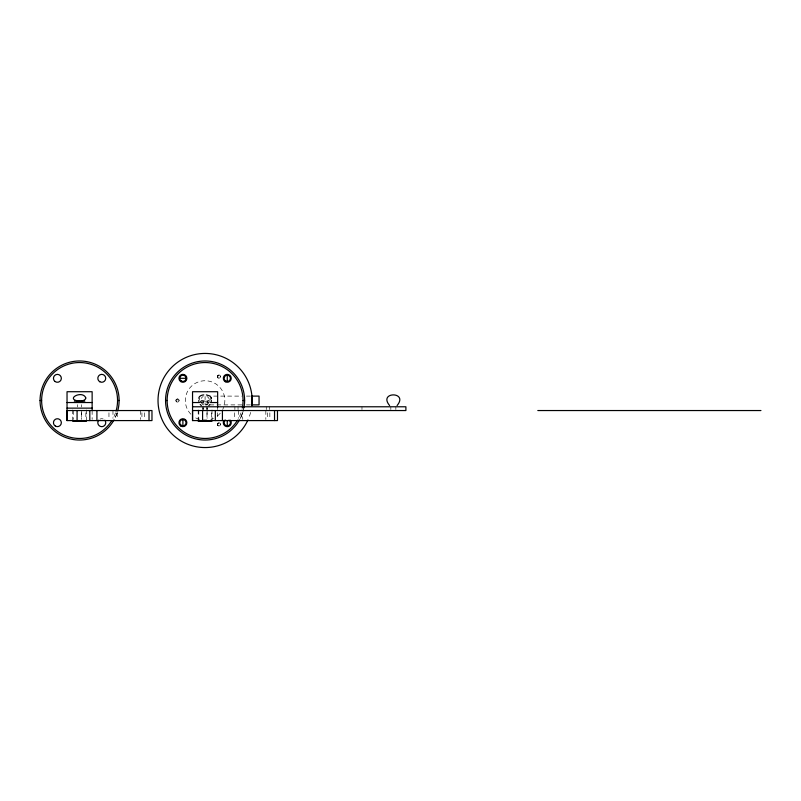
<?xml version="1.0" encoding="UTF-8"?>
<svg xmlns="http://www.w3.org/2000/svg" width="801" height="801" viewBox="0 0 801 801"><rect width="100%" height="100%" fill="white"/><g stroke="black" fill="none" stroke-linecap="round" stroke-linejoin="round"><path stroke-width="0.6" stroke-dasharray="4 3" d="M243.674 409.101L243.864 408.21M116.105 415.629L117.126 412.805A39.529 39.529 0 0 1 115.384 417.281L117.437 411.894M240.881 417.281L242.943 411.894M241.612 415.629L242.633 412.805L242.743 419.464M218.893 375.018C216.691 374.948 217.011 378.593 219.164 378.132C222.988 377.041 216.911 371.554 218.893 378.152M177.482 398.928C175.279 398.858 175.589 402.502 177.752 402.042C181.567 400.951 175.499 395.474 177.482 402.072M218.893 422.848C216.691 422.768 217.011 426.412 219.164 425.952C222.988 424.86 216.911 419.384 218.893 425.982M213.677 396.105L241.882 396.105M246.428 396.105L250.843 396.105M200.22 401.131L210.343 401.131M199.709 402.533L209.271 402.533M241.882 404.895L205.086 404.895L205.086 396.525M246.428 404.895L250.843 404.895M205.086 401.131L201.201 400.45M395.854 406.778L395.854 409.601M390.838 406.778L390.838 409.601M361.972 406.778L361.972 409.601M269.847 412.775L269.847 419.464M269.406 406.778L269.406 409.601M267.434 412.775L267.434 419.464M266.272 406.778L266.272 409.601M265.832 410.543L265.832 419.464M238.468 410.543L238.468 418.352M238.037 406.778L238.037 409.601M234.893 406.778L234.893 409.601M234.453 412.775L234.453 419.464M217.642 406.778L217.642 409.601M217.642 412.775L217.642 419.464M211.995 409.912L211.995 420.074M211.364 412.775L211.364 419.464M207.599 406.778L207.599 409.601M207.099 401.131L207.099 409.361M207.099 410.543L207.099 418.352M206.968 412.775L206.968 418.352M206.658 406.778L206.658 409.601M203.524 406.778L203.524 409.601M203.084 401.131L203.084 409.361M202.583 406.778L202.583 409.601M198.808 410.543L198.808 419.464M198.187 409.912L198.187 420.074M144.34 412.775L144.34 419.464M141.927 412.775L141.927 419.464M140.325 410.543L140.325 419.464M117.236 412.775L117.236 419.464M112.971 410.543L112.971 418.352M108.956 412.775L108.956 419.464M92.135 410.543L92.135 419.464M86.488 409.912L86.488 420.074M85.857 412.775L85.857 419.464M81.592 404.655L81.592 407.008M81.592 410.543L81.592 419.464M81.462 412.775L81.462 419.464M77.577 404.655L77.577 407.008M73.312 410.543L73.312 419.464M72.681 409.912L72.681 420.074M250.623 412.405A47.069 47.069 0 0 1 248.4 418.903M243.774 408.63A39.529 39.529 0 0 1 240.25 418.573M190.858 414.217A19.765 19.765 0 0 1 189.897 387.854A19.765 19.765 0 0 1 216 384.019A19.765 19.765 0 0 1 222.668 409.541M220.285 413.146A19.765 19.765 0 0 1 217.171 416.15M213.477 418.402A19.765 19.765 0 0 1 210.783 419.434M199.389 419.434A19.765 19.765 0 0 1 194.182 416.981M206.948 396.525A4.395 4.395 0 0 1 209.281 401.812A4.395 4.395 0 0 1 204.345 404.825A4.395 4.395 0 0 1 200.701 400.34M201.181 398.487A4.395 4.395 0 0 1 203.224 396.525M209.231 400.36A6.989 3.124 0 0 1 205.136 401.271M242.202 408.49A37.967 37.967 0 0 1 242.002 409.361M241.001 412.795A37.967 37.967 0 0 1 237.837 419.694M99.955 419.173A3.955 3.955 0 0 1 103.229 419.013M115.504 412.795A37.967 37.967 0 0 1 112.821 418.853M218.062 377.922A1.572 1.572 0 0 0 220.465 376.65A1.572 1.572 0 0 0 218.162 375.198A1.572 1.572 0 0 0 218.062 377.922M218.062 425.742A1.572 1.572 0 0 0 220.465 424.47A1.572 1.572 0 0 0 218.162 423.028A1.572 1.572 0 0 0 218.062 425.742M176.641 401.832A1.572 1.572 0 0 0 179.044 400.56A1.572 1.572 0 0 0 176.741 399.118A1.572 1.572 0 0 0 176.641 401.832"/><path stroke-width="1.2" d="M67.034 420.585L67.034 410.543L151.97 410.543L151.97 420.585L67.034 420.585L67.034 391.719L92.135 391.719L92.135 410.543M277.476 410.543L277.476 420.585L192.54 420.585L192.54 410.543L405.897 410.543L405.897 406.778L192.54 406.778M211.364 400.5L211.294 401.421M251.975 404.595L252.005 396.735M209.942 404.485L208.831 405.536M397.086 405.536C408.91 391.359 377.772 391.359 389.606 405.536M203.774 394.923C201.742 394.843 197.406 396.705 199.359 399.268M179.764 378.312L186.042 378.312M251.694 396.105L259.053 396.105L259.053 404.885L251.694 404.895M40.08 400.5L41.622 400.5M117.547 400.5L119.089 400.5M165.577 400.5L167.119 400.5M243.053 400.5L244.595 400.5M74.333 401.131L84.836 401.131M67.034 402.533L92.135 402.533M192.54 402.533L199.709 402.533M210.463 402.533L217.642 402.533M67.034 408.14L92.135 408.14M537.801 410.543L760.95 410.543M72.681 421.206L86.488 421.206M198.187 421.206L211.995 421.206M79.579 401.131C63.92 399.569 82.453 389.456 85.857 397.987M206.398 394.923L209.962 396.014L211.364 397.987M201.351 405.536L200.24 404.485M198.878 401.421L198.808 400.5M274.533 410.543L274.533 420.585M227.274 375.178L227.274 381.456M227.274 420.595L227.274 425.822M222.418 410.543L222.418 420.585M217.642 407.308L217.642 391.719L192.54 391.719L192.54 420.585M215.319 410.543L215.319 420.585M202.583 410.543L202.583 420.585M182.898 419.544L182.898 425.822M149.026 410.543L149.026 420.585M96.911 410.543L96.911 420.585M89.812 410.543L89.812 420.585M77.076 410.543L77.076 420.585M247.94 419.954A47.069 47.069 0 0 1 169.912 431.769A47.069 47.069 0 0 1 190.798 355.654A47.069 47.069 0 0 1 251.874 405.646M239.559 419.844A39.529 39.529 0 0 1 173.507 424.28A39.529 39.529 0 0 1 196.025 362.022A39.529 39.529 0 0 1 243.965 407.679M206.528 420.215A19.765 19.765 0 0 1 203.644 420.215M229.006 420.074A3.134 3.134 0 0 1 229.637 424.75A3.134 3.134 0 0 1 224.911 424.75A3.134 3.134 0 0 1 225.542 420.074M211.204 397.997A6.989 3.124 0 0 1 210.783 399.258M230.348 420.195A3.955 3.955 0 0 1 229.967 425.581A3.955 3.955 0 0 1 224.58 425.581A3.955 3.955 0 0 1 224.21 420.195M237.336 420.525A37.967 37.967 0 0 1 174.057 422.367A37.967 37.967 0 0 1 197.076 363.394A37.967 37.967 0 0 1 242.383 407.609M114.062 419.844A39.529 39.529 0 0 1 47.339 423.369A39.529 39.529 0 0 1 72.721 361.571A39.529 39.529 0 0 1 117.707 410.963M104.841 420.195A3.955 3.955 0 0 1 104.47 425.581A3.955 3.955 0 0 1 99.074 425.581A3.955 3.955 0 0 1 98.703 420.195M111.84 420.525A37.967 37.967 0 0 1 47.88 421.386A37.967 37.967 0 0 1 73.912 362.963A37.967 37.967 0 0 1 116.045 411.093M85.697 397.997A6.989 3.124 0 0 1 79.629 401.271M225.612 380.976A3.134 3.134 0 0 0 230.408 378.432A3.134 3.134 0 0 0 225.802 375.539A3.134 3.134 0 0 0 225.612 380.976M181.236 380.976A3.134 3.134 0 0 0 186.042 378.432A3.134 3.134 0 0 0 181.437 375.539A3.134 3.134 0 0 0 181.236 380.976M181.236 425.341A3.134 3.134 0 0 0 186.042 422.798A3.134 3.134 0 0 0 181.437 419.914A3.134 3.134 0 0 0 181.236 425.341M225.301 381.737A3.955 3.955 0 0 0 231.229 378.312A3.955 3.955 0 0 0 225.301 374.888A3.955 3.955 0 0 0 225.301 381.737M180.625 381.546A3.955 3.955 0 0 0 186.843 378.673A3.955 3.955 0 0 0 181.236 374.728A3.955 3.955 0 0 0 180.625 381.546M180.926 426.112A3.955 3.955 0 0 0 186.853 422.688A3.955 3.955 0 0 0 180.926 419.263A3.955 3.955 0 0 0 180.926 426.112M99.795 381.737A3.955 3.955 0 0 0 105.722 378.312A3.955 3.955 0 0 0 99.795 374.888A3.955 3.955 0 0 0 99.795 381.737M55.119 381.546A3.955 3.955 0 0 0 61.337 378.673A3.955 3.955 0 0 0 55.74 374.728A3.955 3.955 0 0 0 55.119 381.546M55.419 426.112A3.955 3.955 0 0 0 61.347 422.688A3.955 3.955 0 0 0 55.419 419.263A3.955 3.955 0 0 0 55.419 426.112"/></g></svg>
